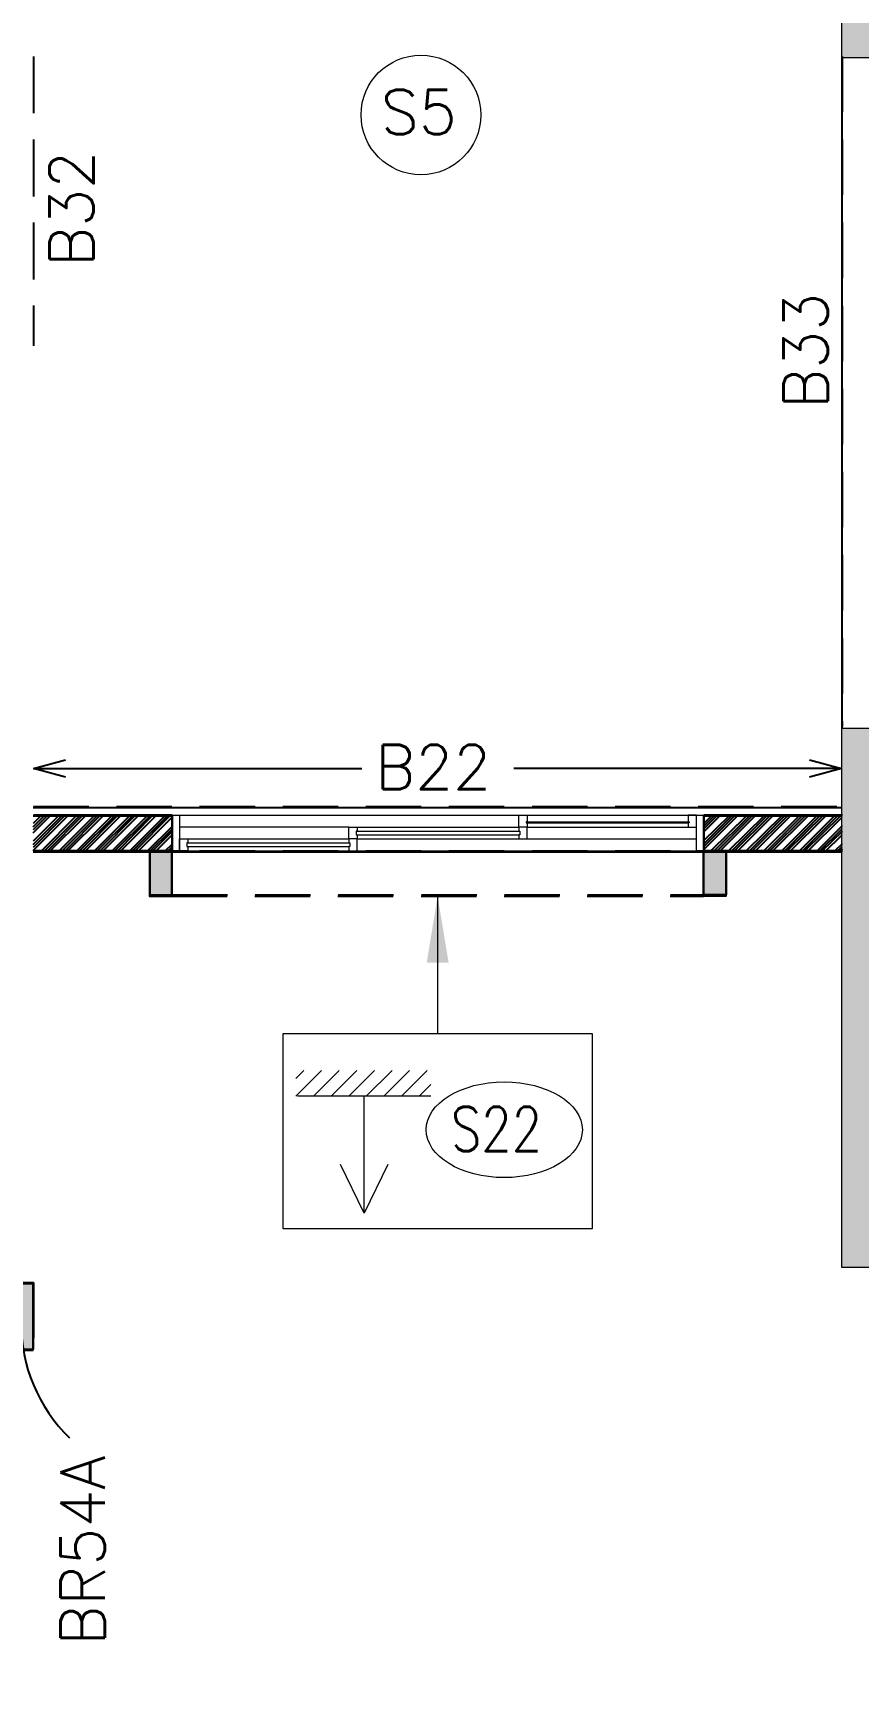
# Model space of a CAD drawing. Header units: millimetres. Extents: x 1181448 to 1317632, y -5734806 to -5633961.
# Drawn here: x 1278970 to 1282696, y -5711936 to -5704445 of the extents above; entities that cross this region are included whole.
import ezdxf

# ---------------------------------------------------------------- set-up
doc = ezdxf.new("R2010")
doc.units = ezdxf.units.MM
doc.header["$LTSCALE"] = 1000
doc.header["$MEASUREMENT"] = 0
for name, pattern in [('1', [0]), ('3BHK-A$0$AUDIT_D_120904163729-0', [0]), ('AUDIT_D_120904163729-0', [0]), ('T8(T9 IS SIMILAR) - TYPICAL FLOOR ELEVATION$0$AUDIT_D_120904163729-0', [0]), ('T8(T9 IS SIMILAR) - TYPICAL FLOOR ELEVATION$0$HIDDEN', [0.375, 0.25, -0.125]), ('T8(T9 IS SIMILAR)$0$$0$HIDDEN', [0.375, 0.25, -0.125])]:
    doc.linetypes.add(name, pattern=pattern)
doc.layers.get('0').update_dxf_attribs({"linetype": 'AUDIT_D_120904163729-0'})
for name, color, linetype in [('100 MM THK. NON-STRUCTURAL WALL', 134, 'Continuous'), ('3BHK-A$0$A-HATCH -160', 251, '3BHK-A$0$AUDIT_D_120904163729-0'), ('A_dim', 1, 'Continuous'), ('S-BEAM', 20, 'Continuous'), ('SCPL-BEAMS NO.', 7, 'Continuous'), ('T8(T9 IS SIMILAR) - TYPICAL FLOOR ELEVATION$0$A-WALL-FEATURES', 6, 'T8(T9 IS SIMILAR) - TYPICAL FLOOR ELEVATION$0$AUDIT_D_120904163729-0'), ('T8(T9 IS SIMILAR)$0$S-BEAM', 20, 'T8(T9 IS SIMILAR)$0$$0$HIDDEN'), ('TYPICAL FLOOR ARCH', 251, 'AUDIT_D_120904163729-0')]:
    doc.layers.add(name, color=color, linetype=linetype)
for name, color, linetype, lineweight in [('160 THK. STRUCT WALL', 7, 'Continuous', 15), ('3BHK-A$0$A-WALL- 160', 6, 'Continuous', 30), ('3BHK-A$0$Window', 4, 'Continuous', 20), ('SCPL_DIM', 9, 'Continuous', 5), ('SCPL_SLAB MARK', 72, 'Continuous', 20)]:
    doc.layers.add(name, color=color, linetype=linetype, lineweight=lineweight)
doc.layers.add('160MM THK.NON-STRUCTURAL WALLS', color=7, linetype='Continuous', true_color=0xea7b62)
doc.layers.add('WALL - 0.16 thk STRUCTURAL', color=7, linetype='1', true_color=0x24ffc8)
doc.styles.add('ROMANS', font='romans.shx', dxfattribs={"width": 0.85})
doc.styles.add('SCPL', font='romans.shx')
doc.dimstyles.new('SCPL', dxfattribs={"dimscale": 0, "dimtxt": 300, "dimasz": 300, "dimexe": 100, "dimexo": 200, "dimgap": 150, "dimtad": 0, "dimdec": 0, "dimzin": 1, "dimdsep": 46, "dimtxsty": 'SCPL', "dimcen": 150, "dimclrd": 1, "dimclre": 2, "dimclrt": 5, "dimadec": 3, "dimazin": 0, "dimtfac": 1, "dimtdec": 0, "dimtofl": 0, "dimtmove": 2, "dimatfit": 3, "dimfxl": 0, "dimtolj": 1, "dimtzin": 0, "dimlwd": 15, "dimlwe": 13, "dimarcsym": 0})
doc.dimstyles.new('SCPL-DIM-150', dxfattribs={"dimscale": 100, "dimtxt": 2.25, "dimasz": 1.45, "dimexe": 1, "dimexo": 1, "dimgap": 1, "dimtad": 1, "dimdec": 0, "dimzin": 0, "dimdsep": 46, "dimtxsty": 'ROMANS', "dimblk": 'OPEN30', "dimcen": 0.09, "dimclrd": 256, "dimclre": 256, "dimclrt": 7, "dimadec": 0, "dimazin": 0, "dimtfac": 1, "dimtdec": 0, "dimtofl": 0, "dimtmove": 0, "dimatfit": 3, "dimldrblk": 'OPEN30', "dimfxl": 1, "dimtolj": 1, "dimtzin": 0, "dimarcsym": 0})
pattern_1 = [(45, (-207774032.69, -153587997.47), (-39.77475644, 39.77475644), []), (45, (-207774006.17, -153587997.47), (-39.77475644, 39.77475644), [])]
pattern_2 = [(45, (-1203934.236, 5721641.227), (-39.77475644, 39.77475644), []), (45, (-1203907.72, 5721641.227), (-39.77475644, 39.77475644), [])]

# ---------------------------------------------------------------- blocks, each defined once
blk = doc.blocks.new('3BHK-A$0$2400')
at = {"layer": '3BHK-A$0$Window', "color": 1, "lineweight": 13}
for p, q in [((1151176.5, -5692111.9), (1148842.5, -5692111.9)), ((1149607.5, -5692111.9), (1148880, -5692111.9)), ((1149607.5, -5692218.6), (1148842.5, -5692218.6)), ((1149607.5, -5692165.3), (1148880, -5692165.3)), ((1150373.7, -5692165.3), (1149645, -5692165.3)), ((1150373.7, -5692218.6), (1149645, -5692218.6)), ((1150411.2, -5692165.3), (1151176.5, -5692165.3)), ((1151139, -5692218.6), (1150411.2, -5692218.6)), ((1150373.7, -5692271.9), (1148842.5, -5692271.9)), ((1151139, -5692271.9), (1150411.2, -5692271.9))]:
    blk.add_line(p, q, dxfattribs=at)
at = {"layer": '3BHK-A$0$Window', "color": 5, "lineweight": 13}
for p, q in [((1149607.5, -5692142.2), (1148880, -5692142.2)), ((1149607.5, -5692146.7), (1148880, -5692146.7)), ((1150373.7, -5692183.8), (1149645, -5692183.8)), ((1150373.7, -5692200), (1149645, -5692200)), ((1151139, -5692237.2), (1150411.2, -5692237.2)), ((1151139, -5692253.3), (1150411.2, -5692253.3))]:
    blk.add_line(p, q, dxfattribs=at)
at = {"layer": '3BHK-A$0$Window', "color": 4, "lineweight": 13}
for points in [[(1148842.5, -5692111.9), (1148809.5, -5692111.9), (1148809.5, -5692271.9), (1148842.5, -5692271.9)], [(1148880, -5692146.7), (1148880, -5692165.3), (1148842.5, -5692165.3), (1148842.5, -5692111.9), (1148880, -5692111.9), (1148880, -5692142.2), (1148875.5, -5692142.2), (1148875.5, -5692146.7)], [(1149607.5, -5692146.7), (1149607.5, -5692165.3), (1149645, -5692165.3), (1149645, -5692111.9), (1149607.5, -5692111.9), (1149607.5, -5692142.2), (1149612, -5692142.2), (1149612, -5692146.7)], [(1151209.5, -5692111.9), (1151176.5, -5692111.9), (1151176.5, -5692271.9), (1151209.5, -5692271.9)], [(1149645, -5692200), (1149645, -5692218.6), (1149607.5, -5692218.6), (1149607.5, -5692165.3), (1149645, -5692165.3), (1149645, -5692183.8), (1149640.5, -5692183.8), (1149640.5, -5692200)], [(1150373.7, -5692200), (1150373.7, -5692218.6), (1150411.2, -5692218.6), (1150411.2, -5692165.3), (1150373.7, -5692165.3), (1150373.7, -5692183.8), (1150378.2, -5692183.8), (1150378.2, -5692200)], [(1150411.2, -5692253.3), (1150411.2, -5692271.9), (1150373.7, -5692271.9), (1150373.7, -5692218.6), (1150411.2, -5692218.6), (1150411.2, -5692237.2), (1150406.7, -5692237.2), (1150406.7, -5692253.3)], [(1151139, -5692253.3), (1151139, -5692271.9), (1151176.5, -5692271.9), (1151176.5, -5692218.6), (1151139, -5692218.6), (1151139, -5692237.2), (1151143.5, -5692237.2), (1151143.5, -5692253.3)]]:
    blk.add_lwpolyline(points, close=True, dxfattribs=at)
blk = doc.blocks.new('GGS')
at = {"layer": '3BHK-A$0$A-HATCH -160', "linetype": 'ByBlock'}
h = blk.add_hatch(dxfattribs=at)
h.set_pattern_fill('ANSI32', color=8, scale=150)
h.set_pattern_definition(pattern_1)
h.paths.add_polyline_path([(-206583174.4, -159306857.7), (-206583799.3, -159306857.7), (-206583799.3, -159307017.7), (-206583174.4, -159307017.7)])
h = blk.add_hatch(dxfattribs=at)
h.set_pattern_fill('ANSI32', color=8, scale=150)
h.set_pattern_definition(pattern_1)
h.paths.add_polyline_path([(-206580774.4, -159307017.7), (-206580149.5, -159307017.7), (-206580149.5, -159306857.7), (-206580774.4, -159306857.7)])
at = {"layer": '3BHK-A$0$A-WALL- 160', "color": 8, "linetype": 'ByBlock'}
for p, q in [((-206583174.4, -159306856.5, 0), (-206583799.3, -159306856.5, 0)), ((-206583174.4, -159306856.5, 0), (-206583174.4, -159307016.5, 0)), ((-206580774.4, -159306856.5, 0), (-206580774.4, -159307016.5, 0)), ((-206580149.5, -159306856.5, 0), (-206580774.4, -159306856.5, 0)), ((-206583174.4, -159307016.5, 0), (-206583799.3, -159307016.5, 0)), ((-206580149.5, -159307016.5, 0), (-206580774.4, -159307016.5, 0))]:
    blk.add_line(p, q, dxfattribs=at)
at = {"layer": 'T8(T9 IS SIMILAR) - TYPICAL FLOOR ELEVATION$0$A-WALL-FEATURES', "color": 8, "linetype": 'T8(T9 IS SIMILAR) - TYPICAL FLOOR ELEVATION$0$HIDDEN'}
blk.add_line((-206583174.4, -159307216.5, 0), (-206580774.4, -159307216.5, 0), dxfattribs=at)
at = {"layer": 'T8(T9 IS SIMILAR) - TYPICAL FLOOR ELEVATION$0$A-WALL-FEATURES', "color": 8, "linetype": 'ByBlock', "elevation": 0}
for points in [[(-206583174.4, -159307216.5), (-206583174.4, -159307016.5), (-206583274.4, -159307016.5), (-206583274.4, -159307216.5)], [(-206580674.4, -159307016.5), (-206580674.4, -159307216.5), (-206580774.4, -159307216.5), (-206580774.4, -159307016.5)], [(-206583799.3, -159309266.6), (-206583799.3, -159308966.6), (-206583899.3, -159308966.6), (-206583899.3, -159309166.6), (-206584449.3, -159309166.6), (-206584449.3, -159308806.5), (-206584549.3, -159308806.5), (-206584549.3, -159309266.6)]]:
    blk.add_lwpolyline(points, close=True, dxfattribs=at)
at = {"layer": 'T8(T9 IS SIMILAR)$0$S-BEAM', "color": 8}
for p, q in [((-206583800, -159303431.5, -0.2), (-206583800, -159304731.4, -0.2)), ((-206583800, -159303438.1, -0.2), (-206583800, -159304738.1, -0.2)), ((-206580150.2, -159303431.9, -0.2), (-206580150.3, -159306456.6, -0.2)), ((-206583800, -159306816.8, -0.2), (-206580150.2, -159306816.8, -0.1)), ((-206583800, -159307016.8, -0.2), (-206580150.2, -159307016.8, -0.1)), ((-206583800.1, -159308966.7, -0.3), (-206583800.1, -159309266.7, -0.3)), ((-206584549.9, -159309266.7), (-206583800.1, -159309266.7, -0.3))]:
    blk.add_line(p, q, dxfattribs=at)
at = {"layer": '3BHK-A$0$A-WALL- 160', "color": 8, "linetype": 'ByBlock', "xscale": -1}
blk.add_blockref('3BHK-A$0$2400', (-205431964.9, -153614744.6, 0), dxfattribs=at)
blk = doc.blocks.new('A$C5F94338C')
at = {"layer": 'WALL - 0.16 thk STRUCTURAL', "true_color": 0x1f57ff}
h = blk.add_hatch(color=160, dxfattribs=at)
h.dxf.hatch_style = 1
h.paths.add_polyline_path([(9049.9, 17070.1), (9300, 17070.1), (9300, 12860), (9050, 12860)])
at = {"layer": 'WALL - 0.16 thk STRUCTURAL'}
h = blk.add_hatch(color=256, dxfattribs=at)
h.dxf.hatch_style = 1
h.paths.add_polyline_path([(9050, 9834.7), (9350, 9834.7), (9350, 7400), (9050, 7400)])
at = {"layer": '160 THK. STRUCT WALL'}
for points in [[(9049.9, 17070.1), (9300, 17070.1), (9300, 12860), (9050, 12860)], [(9050, 9834.7), (9350, 9834.7), (9350, 7400), (9050, 7400)]]:
    blk.add_lwpolyline(points, close=True, dxfattribs=at)
blk = doc.blocks.new('A$C42226032')
at = {"layer": 'SCPL_SLAB MARK'}
h = blk.add_hatch(dxfattribs=at)
h.set_pattern_fill('ANSI31', color=256, scale=0.2, angle=90)
h.set_pattern_definition([(135, (-48.789575, -510.390865), (-0.0176776695, -0.0176776695), [])])
h.paths.add_polyline_path([(-0.1372, -0.2348), (-0.1372, -0.2863), (0.1337, -0.2863), (0.1337, -0.2348)])
for p, q in [((0, 0), (0, -0.2348)), ((0, 0), (-0.0473, -0.0981)), ((0.0473, -0.0981), (0, 0)), ((0.1337, -0.2348), (-0.1337, -0.2348))]:
    blk.add_line(p, q, dxfattribs=at)
blk = doc.blocks.new('_Open30')
at = {"color": 0, "linetype": 'ByBlock', "lineweight": -2}
for p, q in [((-1, 0.268), (0, 0)), ((0, 0), (-1, -0.268)), ((0, 0), (-1, 0))]:
    blk.add_line(p, q, dxfattribs=at)
blk = doc.blocks.new('A$C73fda794')
at = {"layer": '100 MM THK. NON-STRUCTURAL WALL', "linetype": 'ByBlock'}
h = blk.add_hatch(dxfattribs=at)
h.set_pattern_fill('ZIGZAG', color=256, scale=250)
h.set_pattern_definition([(0, (-1203933.584, 5720355.632), (31.25, 31.25), [31.25, -31.25]), (90, (-1203902.334, 5720355.632), (-31.25, 31.25), [31.25, -31.25])])
h.paths.add_polyline_path([(-17600.8, 372.1), (-17600.8, 672.1), (-17500.8, 672.1), (-17500.8, 472.1), (-16950.8, 472.1), (-16950.8, 832.2), (-16850.8, 832.2), (-16850.8, 372.1)])
h.paths.add_polyline_path([(-13700.8, 372.1), (-13700.8, 672.1), (-13800.8, 672.1), (-13800.8, 472.1), (-14350.8, 472.1), (-14350.8, 832.2), (-14450.8, 832.2), (-14450.8, 372.1)])
h.paths.add_polyline_path([(-13075.9, 2422.2), (-13075.9, 2622.2), (-13175.9, 2622.2), (-13175.9, 2422.2)])
h.paths.add_polyline_path([(-10575.9, 2622.2), (-10575.9, 2422.2), (-10675.9, 2422.2), (-10675.9, 2622.2)])
h.paths.add_polyline_path([(-7300.8, 10416.8), (-7300.8, 10616.8), (-7400.8, 10616.8), (-7400.8, 10416.8)])
h.paths.add_polyline_path([(-9801.6, 10616.8), (-9801.6, 10416.8), (-9901.6, 10416.8), (-9901.6, 10616.8)])
h.paths.add_polyline_path([(-8190.9, 18465.9), (-7720.8, 18465.9), (-7720.8, 18005.9), (-7820.8, 18005.9), (-7820.8, 18365.9), (-8190.9, 18365.9)])
h.paths.add_polyline_path([(-5620.8, 18005.9), (-5620.8, 18465.9), (-4801, 18465.9), (-4801, 18365.9), (-5520.8, 18365.9), (-5520.8, 18005.9)])
h.paths.add_polyline_path([(-4271.1, 19265.3), (-4271.1, 19465.3), (-4171.1, 19465.3), (-4171.1, 19265.3)])
h.paths.add_polyline_path([(-2070.9, 19465.3), (-2070.9, 19265.3), (-1970.9, 19265.3), (-1970.9, 19465.3)])
h.paths.add_polyline_path([(6748.3, 19465.3), (6748.3, 19265.3), (6648.3, 19265.3), (6648.3, 19465.3)])
h.paths.add_polyline_path([(8948.4, 19265.3), (8948.4, 19465.3), (8848.4, 19465.3), (8848.4, 19265.3)])
h.paths.add_polyline_path([(10298.2, 18005.9), (10298.2, 18465.9), (9478.7, 18465.9), (9478.7, 18365.9), (10198.2, 18365.9), (10198.2, 18005.9)])
h.paths.add_polyline_path([(12868.4, 18465.9), (12398.2, 18465.9), (12398.2, 18005.9), (12498.2, 18005.9), (12498.2, 18365.9), (12868.4, 18365.9)])
h.paths.add_polyline_path([(11978.1, 10416.8), (11978.1, 10616.8), (12078.1, 10616.8), (12078.1, 10416.8)])
h.paths.add_polyline_path([(14479, 10616.8), (14479, 10416.8), (14579, 10416.8), (14579, 10616.8)])
h.paths.add_polyline_path([(17753.3, 2422.2), (17753.3, 2622.2), (17853.3, 2622.2), (17853.3, 2422.2)])
h.paths.add_polyline_path([(15253.3, 2622.2), (15253.3, 2422.2), (15353.3, 2422.2), (15353.3, 2622.2)])
h.paths.add_polyline_path([(18378.2, 372.1), (18378.2, 672.1), (18478.2, 672.1), (18478.2, 472.1), (19028.2, 472.1), (19028.2, 832.2), (19128.2, 832.2), (19128.2, 372.1)])
h.paths.add_polyline_path([(22278.2, 372.1), (22278.2, 672.1), (22178.2, 672.1), (22178.2, 472.1), (21628.2, 472.1), (21628.2, 832.2), (21528.2, 832.2), (21528.2, 372.1)])
h.paths.add_polyline_path([(13068.3, -7229), (12968.3, -7229), (12968.3, -7429), (12423.2, -7429), (12423.2, -7069), (12323.2, -7069), (12323.2, -7529), (13068.3, -7529)])
h.paths.add_polyline_path([(10223.2, -7069), (10123.2, -7069), (10123.2, -7429), (9478.7, -7429), (9478.7, -7529), (10223.2, -7529)])
h.paths.add_polyline_path([(6748.3, -8528.4), (6748.3, -8328.4), (6648.3, -8328.4), (6648.3, -8528.4)])
h.paths.add_polyline_path([(8948.4, -8328.4), (8948.4, -8528.4), (8848.4, -8528.4), (8848.4, -8328.4)])
h.paths.add_polyline_path([(-2070.9, -8528.4), (-2070.9, -8328.4), (-1970.9, -8328.4), (-1970.9, -8528.4)])
h.paths.add_polyline_path([(-4271.1, -8328.4), (-4271.1, -8528.4), (-4171.1, -8528.4), (-4171.1, -8328.4)])
h.paths.add_polyline_path([(-5545.9, -7069), (-5445.9, -7069), (-5445.9, -7429), (-4801.3, -7429), (-4801.3, -7529), (-5545.9, -7529)])
h.paths.add_polyline_path([(-8391, -7229), (-8291, -7229), (-8291, -7429), (-7745.9, -7429), (-7745.9, -7069), (-7645.9, -7069), (-7645.9, -7529), (-8391, -7529)])
at = {"layer": '160MM THK.NON-STRUCTURAL WALLS', "linetype": 'ByBlock'}
h = blk.add_hatch(dxfattribs=at)
h.set_pattern_fill('ANSI32', color=256, scale=150)
h.set_pattern_definition(pattern_2)
h.paths.add_polyline_path([(-13075.9, 2781), (-13700.8, 2781), (-13700.8, 2621), (-13075.9, 2621)])
h = blk.add_hatch(dxfattribs=at)
h.set_pattern_fill('ANSI32', color=256, scale=150)
h.set_pattern_definition(pattern_2)
h.paths.add_polyline_path([(-10675.9, 2621), (-10051, 2621), (-10051, 2781), (-10675.9, 2781)])
at = {"layer": '100 MM THK. NON-STRUCTURAL WALL', "linetype": 'ByBlock', "elevation": 0}
for points in [[(-13075.9, 2422.2), (-13075.9, 2622.2), (-13175.9, 2622.2), (-13175.9, 2422.2)], [(-10575.9, 2622.2), (-10575.9, 2422.2), (-10675.9, 2422.2), (-10675.9, 2622.2)], [(-13700.8, 372.1), (-13700.8, 672.1), (-13800.8, 672.1), (-13800.8, 472.1), (-14350.8, 472.1), (-14350.8, 832.2), (-14450.8, 832.2), (-14450.8, 372.1)]]:
    blk.add_lwpolyline(points, close=True, dxfattribs=at)
at = {"layer": '160MM THK.NON-STRUCTURAL WALLS', "linetype": 'ByBlock'}
for p, q in [((-13075.9, 2782.2, 0), (-13700.8, 2782.2, 0)), ((-13075.9, 2782.2, 0), (-13075.9, 2622.2, 0)), ((-10675.9, 2782.2, 0), (-10675.9, 2622.2, 0)), ((-10051, 2782.2, 0), (-10675.9, 2782.2, 0)), ((-13075.9, 2622.2, 0), (-13700.8, 2622.2, 0)), ((-10051, 2622.2, 0), (-10675.9, 2622.2, 0))]:
    blk.add_line(p, q, dxfattribs=at)
at = {"layer": 'S-BEAM'}
for p, q in [((-10051.4, 6206.5, -0.1), (-10051.5, 3181.8, -0.1)), ((-13701.1, 2822, 0), (-10051.3, 2822, 0.1)), ((-13701.1, 2622, 0), (-10051.3, 2622, 0.1))]:
    blk.add_line(p, q, dxfattribs=at)
blk.add_arc((-13038.1, 492.1, 0.3), 717.5, 179.39122, 225.96249, dxfattribs=at)
at = {"layer": 'SCPL_SLAB MARK', "color": 8, "elevation": 0}
blk.add_lwpolyline([(-12572.8, 1801.5), (-11179.1, 1801.5), (-11179.1, 920.8), (-12572.8, 920.8)], close=True, dxfattribs=at)
at = {"layer": 'SCPL_SLAB MARK'}
blk.add_circle((-11951.4, 5947.8), 269.9, dxfattribs=at)
blk.add_ellipse((-11575.3, 1367.3, -2.4), major_axis=(-352.4, 0), ratio=0.612892, start_param=-1.570796, end_param=4.712389, dxfattribs=at)
at = {"layer": 'T8(T9 IS SIMILAR) - TYPICAL FLOOR ELEVATION$0$A-WALL-FEATURES', "color": 8, "linetype": 'T8(T9 IS SIMILAR) - TYPICAL FLOOR ELEVATION$0$HIDDEN'}
blk.add_line((-13075.9, 2422.2, 0), (-10675.9, 2422.2, 0), dxfattribs=at)
at = {"layer": 'T8(T9 IS SIMILAR) - TYPICAL FLOOR ELEVATION$0$A-WALL-FEATURES', "linetype": 'ByBlock', "elevation": 0}
for points in [[(-13075.9, 2422.2), (-13075.9, 2622.2), (-13175.9, 2622.2), (-13175.9, 2422.2)], [(-10575.9, 2622.2), (-10575.9, 2422.2), (-10675.9, 2422.2), (-10675.9, 2622.2)]]:
    blk.add_lwpolyline(points, close=True, dxfattribs=at)
at = {"layer": '160 THK. STRUCT WALL'}
blk.add_blockref('A$C5F94338C', (-19101.6, -6654.2, 0), dxfattribs=at)
at = {"layer": 'SCPL_SLAB MARK', "xscale": -2251.770066891658, "yscale": 2251.770066891658, "zscale": 2251.770066891658, "rotation": 180.0012183231945}
blk.add_blockref('A$C42226032', (-12207.1, 990.1, -2.4), dxfattribs=at)
at = {"layer": 'TYPICAL FLOOR ARCH'}
blk.add_blockref('GGS', (206570100, 159309643.4, 0), dxfattribs=at)
at = {"layer": 'SCPL-BEAMS NO.', "style": 'SCPL'}
for s, p in [('B32', (-13428.3, 5262.5, -0.6)), ('B33', (-10115.7, 4622, -0.6)), ('BR54A', (-13377.4, -960.1, 0.3))]:
    blk.add_text(s, height=200, rotation=90, dxfattribs=at).set_placement(p)
blk.add_text('B22', height=200, dxfattribs=at).set_placement((-12157.5, 2904.3, -0.5))
at = {"layer": 'SCPL_SLAB MARK', "style": 'SCPL'}
blk.add_text('S5', height=200, dxfattribs=at).set_placement((-12132.4, 5861.2))
at = {"layer": 'SCPL_SLAB MARK', "style": 'SCPL', "width": 0.8}
blk.add_text('S22', height=200, dxfattribs=at).set_placement((-11816.3, 1271, -2.4))
at = {"layer": 'S-BEAM'}
blk.add_leader([(-11875.9, 2421.6, 0), (-11875.9, 1801.5, 0)], dimstyle='SCPL', override={"dimscale": 1}, dxfattribs=at)
at = {"layer": 'SCPL_DIM'}
for points in [[(-13699.7, 2997.7, 0), (-12217.3, 2997.7, 0)], [(-10052.7, 2997.7, 0), (-11532.6, 2997.7, 0)]]:
    blk.add_leader(points, dimstyle='SCPL-DIM-150', override={"dimgap": 1, "dimtad": 0, "dimfxl": 150, "dimtfill": 1}, dxfattribs=at)

msp = doc.modelspace()

# ---------------------------------------------------------------- block references
at = {"layer": 'A_dim', "linetype": 'ByBlock'}
msp.add_blockref('A$C73fda794', (1292671.2, -5710762), dxfattribs=at)

doc.saveas('drawing.dxf')
